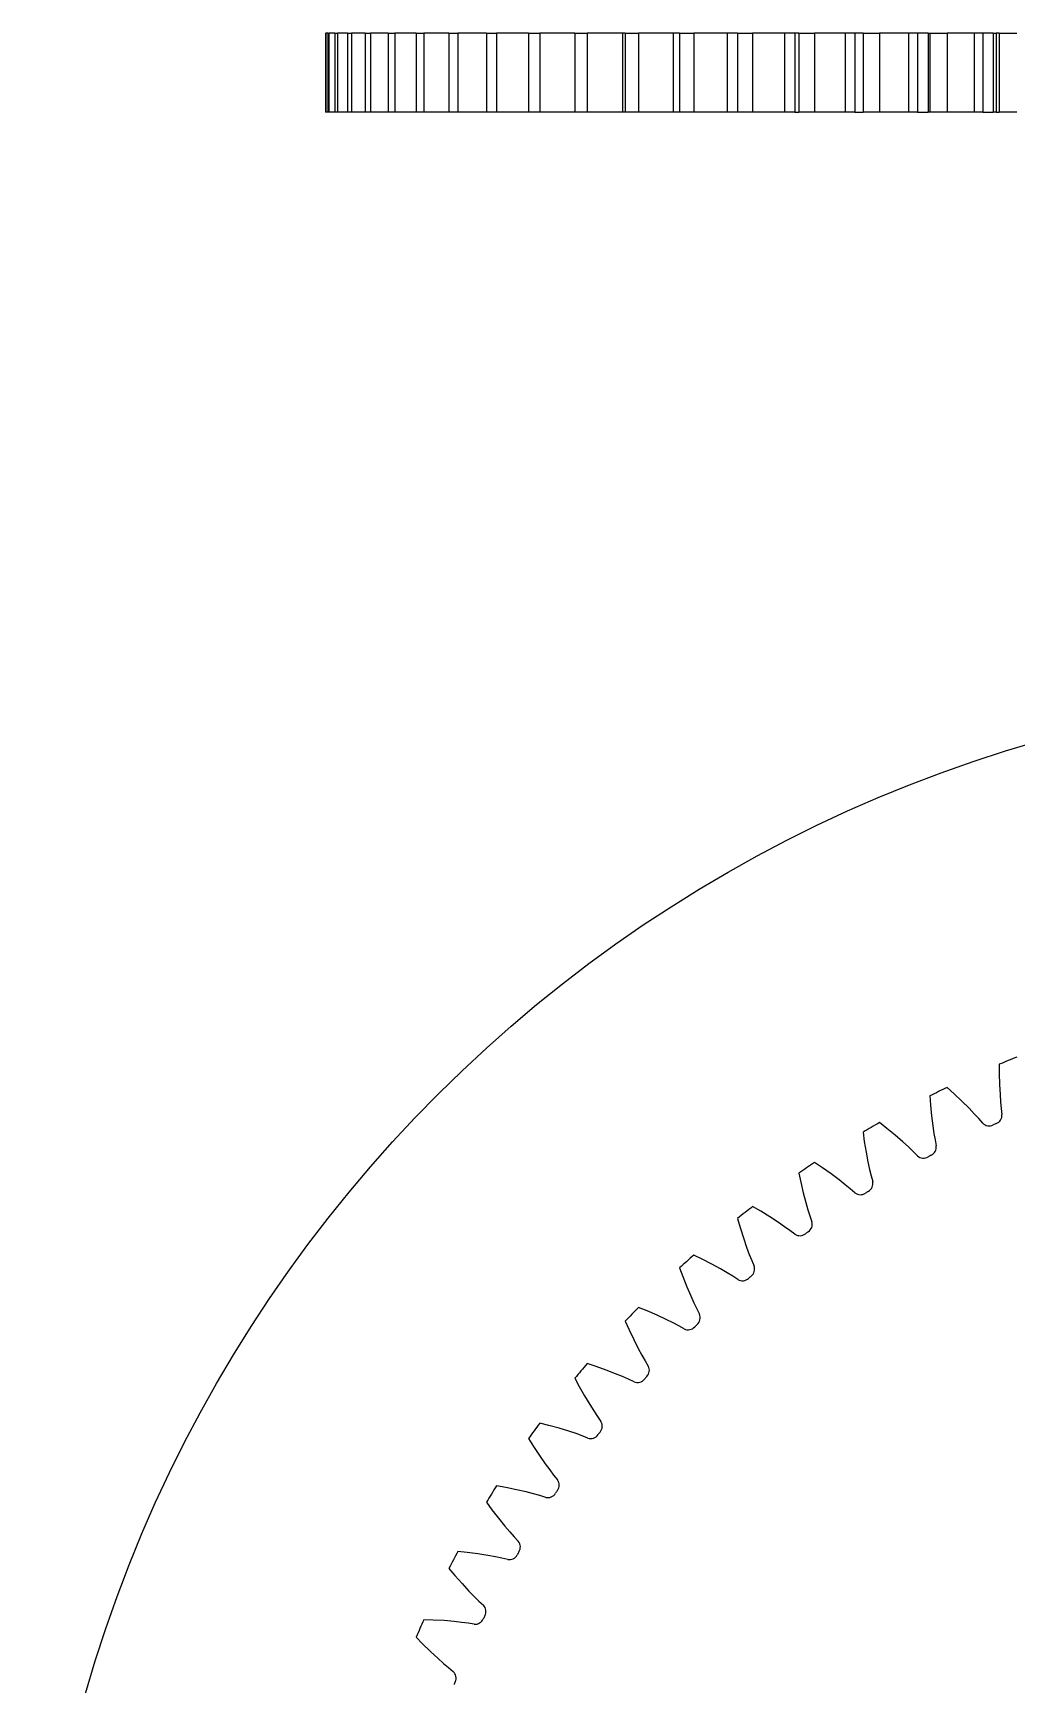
# Model space of a CAD drawing. Extents: x -49 to 4846, y -968 to 1090.
# Drawn here: x -49 to 75.4, y 90.1 to 299 of the extents above; entities that cross this region are included whole.
import ezdxf

# ---------------------------------------------------------------- set-up
doc = ezdxf.new("R2010")
doc.units = 0
doc.layers.get('0').update_dxf_attribs({"linetype": 'CONTINUOUS'})
doc.layers.add('OUTLINE', color=7, linetype='CONTINUOUS')

msp = doc.modelspace()

# ---------------------------------------------------------------- linework, layer by layer
at = {"color": 1}
for p, q in [((-12.009238, 299.049135), (-12.009238, 289.049135)), ((-12.009238, 299.049135), (-12.003976, 299.049135)), ((-11.751894, 299.049135), (-12.003976, 299.049135)), ((-12.003976, 299.049135), (-12.003976, 289.049135)), ((-11.751894, 299.049135), (-11.583759, 299.049135)), ((-11.751894, 299.049135), (-11.751894, 289.049135)), ((-10.828744, 299.049135), (-11.583759, 299.049135)), ((-11.583759, 299.049135), (-11.583759, 289.049135)), ((-10.828744, 299.049135), (-10.493293, 299.049135)), ((-10.828744, 299.049135), (-10.828744, 289.049135)), ((-9.239022, 299.049135), (-10.493293, 299.049135)), ((-10.493293, 299.049135), (-10.493293, 289.049135)), ((-9.239022, 299.049135), (-8.737889, 299.049135)), ((-9.239022, 299.049135), (-9.239022, 289.049135)), ((-6.990473, 299.049135), (-8.737889, 299.049135)), ((-8.737889, 299.049135), (-8.737889, 289.049135)), ((-6.990473, 299.049135), (-6.3261, 299.049135)), ((-6.990473, 299.049135), (-6.990473, 289.049135)), ((-4.094052, 299.049135), (-6.3261, 299.049135)), ((-6.3261, 299.049135), (-6.3261, 289.049135)), ((-4.094052, 299.049135), (-3.269675, 299.049135)), ((-4.094052, 299.049135), (-4.094052, 289.049135)), ((-0.56387, 299.049135), (-3.269675, 299.049135)), ((-3.269675, 299.049135), (-3.269675, 289.049135)), ((-0.56387, 299.049135), (0.416494, 299.049135)), ((-0.56387, 299.049135), (-0.56387, 289.049135)), ((3.582874, 299.049135), (0.416494, 299.049135)), ((0.416494, 299.049135), (0.416494, 289.049135)), ((3.582874, 299.049135), (4.714449, 299.049135)), ((3.582874, 299.049135), (3.582874, 289.049135)), ((8.325978, 299.049135), (4.714449, 299.049135)), ((4.714449, 299.049135), (4.714449, 289.049135)), ((8.325978, 299.049135), (9.603251, 299.049135)), ((8.325978, 299.049135), (8.325978, 289.049135)), ((13.642334, 299.049135), (9.603251, 299.049135)), ((9.603251, 299.049135), (9.603251, 289.049135)), ((13.642334, 299.049135), (15.059083, 299.049135)), ((13.642334, 299.049135), (13.642334, 289.049135)), ((19.506042, 299.049135), (15.059083, 299.049135)), ((15.059083, 299.049135), (15.059083, 289.049135)), ((19.506042, 299.049135), (21.055363, 299.049135)), ((19.506042, 299.049135), (19.506042, 289.049135)), ((25.552203, 299.049135), (21.055363, 299.049135)), ((21.055363, 299.049135), (21.055363, 289.049135)), ((25.888532, 299.049135), (25.552203, 299.049135)), ((25.552203, 299.049135), (25.552203, 289.049135)), ((25.888532, 299.049135), (27.562879, 299.049135)), ((25.888532, 299.049135), (25.888532, 289.049135)), ((31.934272, 299.049135), (27.562879, 299.049135)), ((27.562879, 299.049135), (27.562879, 289.049135)), ((32.758712, 299.049135), (31.934272, 299.049135)), ((31.934272, 299.049135), (31.934272, 289.049135)), ((32.758712, 299.049135), (34.549926, 299.049135)), ((32.758712, 299.049135), (32.758712, 289.049135)), ((38.774575, 299.049135), (34.549926, 299.049135)), ((34.549926, 299.049135), (34.549926, 289.049135)), ((40.08311, 299.049135), (38.774575, 299.049135)), ((38.774575, 299.049135), (38.774575, 289.049135)), ((40.08311, 299.049135), (41.982465, 299.049135)), ((40.08311, 299.049135), (40.08311, 289.049135)), ((46.039788, 299.049135), (41.982465, 299.049135)), ((41.982465, 299.049135), (41.982465, 289.049135)), ((46.039787, 299.049135), (46.039787, 289.049135)), ((47.328144, 299.049135), (46.039788, 299.049135)), ((47.826042, 299.049135), (47.328144, 299.049135)), ((47.328144, 299.049135), (47.328144, 289.049135)), ((47.826042, 299.049135), (49.824285, 299.049135)), ((47.826042, 299.049135), (47.826042, 289.049135)), ((53.694514, 299.049135), (49.824285, 299.049135)), ((49.824285, 299.049135), (49.824285, 289.049135)), ((54.914003, 299.049135), (53.694514, 299.049135)), ((53.694514, 299.049135), (53.694514, 289.049135)), ((55.949786, 299.049135), (54.914003, 299.049135)), ((54.914003, 299.049135), (54.914003, 289.049135)), ((55.949786, 299.049135), (58.037181, 299.049135)), ((55.949786, 299.049135), (55.949786, 289.049135)), ((61.701461, 299.049135), (58.037181, 299.049135)), ((58.037181, 299.049135), (58.037181, 289.049135)), ((62.846142, 299.049135), (61.701461, 299.049135)), ((61.701461, 299.049135), (61.701461, 289.049135)), ((64.186683, 299.049135), (62.846142, 299.049135)), ((62.846142, 299.049135), (62.846142, 289.049135)), ((64.186683, 299.049135), (64.414763, 299.049135)), ((64.186683, 299.049135), (64.186683, 289.049135)), ((64.414763, 299.049135), (66.581141, 299.049135)), ((64.414763, 299.049135), (64.414763, 289.049135)), ((66.58114, 299.049135), (66.58114, 289.049135)), ((70.021621, 299.049135), (66.581141, 299.049135)), ((71.085915, 299.049135), (70.021621, 299.049135)), ((70.021621, 299.049135), (70.021621, 289.049135)), ((72.414178, 299.049135), (71.085915, 299.049135)), ((71.085915, 299.049135), (71.085915, 289.049135)), ((72.414178, 299.049135), (72.799474, 299.049135)), ((72.414178, 299.049135), (72.414178, 289.049135)), ((73.179733, 299.049135), (72.799474, 299.049135)), ((72.799474, 299.049135), (72.799474, 289.049135)), ((73.179733, 299.049135), (75.414539, 299.049135)), ((73.179733, 299.049135), (73.179733, 289.049135)), ((-12.003976, 289.049135), (-12.009238, 289.049135)), ((-11.751894, 289.049135), (-12.003976, 289.049135)), ((-11.583759, 289.049135), (-11.751894, 289.049135)), ((-10.828744, 289.049135), (-11.583759, 289.049135)), ((-10.493293, 289.049135), (-10.828744, 289.049135)), ((-9.239022, 289.049135), (-10.493293, 289.049135)), ((-8.737889, 289.049135), (-9.239022, 289.049135)), ((-6.990473, 289.049135), (-8.737889, 289.049135)), ((-6.3261, 289.049135), (-6.990473, 289.049135)), ((-4.094052, 289.049135), (-6.3261, 289.049135)), ((-3.269675, 289.049135), (-4.094052, 289.049135)), ((-0.56387, 289.049135), (-3.269675, 289.049135)), ((0.416494, 289.049135), (-0.56387, 289.049135)), ((3.582874, 289.049135), (0.416494, 289.049135)), ((4.714449, 289.049135), (3.582874, 289.049135)), ((8.325978, 289.049135), (4.714449, 289.049135)), ((9.603251, 289.049135), (8.325978, 289.049135)), ((13.642334, 289.049135), (9.603251, 289.049135)), ((15.059083, 289.049135), (13.642334, 289.049135)), ((19.506042, 289.049135), (15.059083, 289.049135)), ((21.055363, 289.049135), (19.506042, 289.049135)), ((25.552203, 289.049135), (21.055363, 289.049135)), ((25.888532, 289.049135), (25.552203, 289.049135)), ((27.562879, 289.049135), (25.888532, 289.049135)), ((31.934272, 289.049135), (27.562879, 289.049135)), ((32.758712, 289.049135), (31.934272, 289.049135)), ((34.549926, 289.049135), (32.758712, 289.049135)), ((38.774575, 289.049135), (34.549926, 289.049135)), ((40.08311, 289.049135), (38.774575, 289.049135)), ((41.982465, 289.049135), (40.08311, 289.049135)), ((46.039788, 289.049135), (41.982465, 289.049135)), ((47.328144, 289.049135), (46.039787, 289.049135)), ((47.328144, 289.049135), (47.826042, 289.049135)), ((49.824285, 289.049135), (47.826042, 289.049135)), ((53.694514, 289.049135), (49.824285, 289.049135)), ((54.914003, 289.049135), (53.694514, 289.049135)), ((54.914003, 289.049135), (55.949786, 289.049135)), ((58.037181, 289.049135), (55.949786, 289.049135)), ((61.701462, 289.049135), (58.037181, 289.049135)), ((62.846142, 289.049135), (61.701461, 289.049135)), ((62.846142, 289.049135), (64.186683, 289.049135)), ((64.414763, 289.049135), (64.186683, 289.049135)), ((66.581141, 289.049135), (64.414763, 289.049135)), ((70.021621, 289.049135), (66.58114, 289.049135)), ((71.085915, 289.049135), (70.021621, 289.049135)), ((71.085915, 289.049135), (72.414178, 289.049135)), ((72.799474, 289.049135), (72.414178, 289.049135)), ((72.799474, 289.049135), (73.179733, 289.049135)), ((75.414539, 289.049135), (73.179733, 289.049135)), ((73.179733, 168.59142), (73.17882, 167.403493)), ((73.17882, 167.403493), (73.211746, 166.039326)), ((67.464553, 164.859338), (66.58114, 165.653537)), ((73.211746, 166.039326), (73.277151, 164.772041)), ((64.414763, 164.596924), (64.496717, 163.411827)), ((64.496717, 163.411827), (64.624723, 162.05328)), ((68.456318, 163.92204), (67.464553, 164.859338)), ((69.354303, 163.025481), (68.456318, 163.92204)), ((70.021621, 162.32508), (69.354303, 163.025481)), ((73.277151, 164.772041), (73.351128, 163.807472)), ((73.351128, 163.807472), (73.431809, 162.986848)), ((58.973842, 160.475263), (58.037181, 161.205904)), ((64.624723, 162.05328), (64.77837, 160.793645)), ((70.577478, 161.716017), (70.021621, 162.32508)), ((71.085915, 161.135539), (70.577478, 161.716017)), ((73.431809, 162.986848), (73.522977, 162.220595)), ((55.949786, 160.000746), (56.114209, 158.824253)), ((60.028573, 159.60943), (58.973842, 160.475263)), ((60.986912, 158.777695), (60.028573, 159.60943)), ((64.77837, 160.793645), (64.919451, 159.836586)), ((64.919451, 159.836586), (65.05718, 159.023588)), ((65.05718, 159.023588), (65.201577, 158.265561)), ((56.114209, 158.824253), (56.336671, 157.477944)), ((56.336671, 157.477944), (56.577811, 156.232095)), ((61.701462, 158.125551), (60.986912, 158.777695)), ((62.298451, 157.556746), (61.701461, 158.125551)), ((62.846142, 157.013149), (62.298451, 157.556746)), ((47.826042, 154.825276), (48.072133, 153.663118)), ((50.809631, 155.509585), (49.824285, 156.173108)), ((51.92219, 154.719435), (50.809631, 155.509585)), ((52.936214, 153.956577), (51.92219, 154.719435)), ((56.577811, 156.232095), (56.785309, 155.287209)), ((56.785309, 155.287209), (56.979414, 154.485799)), ((48.072133, 153.663118), (48.387966, 152.335608)), ((53.694514, 153.355866), (52.936214, 153.956577)), ((54.329727, 152.83009), (53.694514, 153.355866)), ((54.914003, 152.326022), (54.329727, 152.83009)), ((56.979414, 154.485799), (57.176336, 153.739691)), ((43.011696, 149.986496), (41.982465, 150.579669)), ((48.387966, 152.335608), (48.715425, 151.109615)), ((48.715425, 151.109615), (48.98833, 150.181504)), ((40.08311, 149.09573), (40.409669, 147.95357)), ((44.176663, 149.27588), (43.011696, 149.986496)), ((45.241431, 148.585615), (44.176663, 149.27588)), ((46.039788, 148.039263), (45.241431, 148.585615)), ((48.98833, 150.181504), (49.237865, 149.395587)), ((49.237865, 149.395587), (49.486354, 148.665033)), ((40.409669, 147.95357), (40.817336, 146.651324)), ((40.817336, 146.651324), (41.229518, 145.45116)), ((46.71013, 147.559078), (46.039787, 148.039263)), ((47.328144, 147.096995), (46.71013, 147.559078)), ((35.618028, 143.932905), (34.549926, 144.452838)), ((41.229518, 145.45116), (41.5665, 144.544347)), ((41.5665, 144.544347), (41.87025, 143.777751)), ((32.758712, 142.840021), (33.164149, 141.723423)), ((36.829727, 143.305284), (35.618028, 143.932905)), ((37.940052, 142.690975), (36.829727, 143.305284)), ((38.774575, 142.201644), (37.940052, 142.690975)), ((39.47678, 141.76939), (38.774575, 142.201644)), ((41.87025, 143.777751), (42.169094, 143.066311)), ((33.164149, 141.723423), (33.661663, 140.452787)), ((33.661663, 140.452787), (34.15656, 139.284299)), ((40.125523, 141.351544), (39.47678, 141.76939)), ((34.15656, 139.284299), (34.555977, 138.403201)), ((34.555977, 138.403202), (34.912462, 137.659661)), ((25.888532, 136.088627), (26.370871, 135.00303)), ((28.664647, 137.378305), (27.562879, 137.822463)), ((29.917176, 136.836736), (28.664647, 137.378305)), ((31.067647, 136.301376), (29.917176, 136.836736)), ((31.934272, 135.87145), (31.067647, 136.301376)), ((32.664919, 135.489233), (31.934272, 135.87145)), ((34.912462, 137.659661), (35.260206, 136.9708)), ((26.370871, 135.00303), (26.955808, 133.770194)), ((26.955808, 133.770194), (27.53101, 132.639075)), ((33.341229, 135.117658), (32.664919, 135.489233)), ((27.53101, 132.639075), (27.990916, 131.787986)), ((27.990916, 131.787986), (28.3984, 131.071124)), ((22.185431, 130.354627), (21.055363, 130.720848)), ((23.472686, 129.90175), (22.185431, 130.354627)), ((24.6577, 129.447946), (23.472686, 129.90175)), ((28.3984, 131.071124), (28.793349, 130.408198)), ((19.506041, 128.874439), (20.062933, 127.825133)), ((20.062933, 127.825133), (20.732443, 126.636104)), ((25.552203, 129.079521), (24.6577, 129.447946)), ((26.307733, 128.749202), (25.552203, 129.079521)), ((27.008315, 128.425709), (26.307733, 128.749202)), ((20.732443, 126.636104), (21.385147, 125.547863)), ((21.385147, 125.547863), (21.903302, 124.730929)), ((21.903301, 124.730929), (22.359798, 124.044238)), ((22.359798, 124.044238), (22.800029, 123.410477)), ((13.642334, 121.232605), (14.271065, 120.224702)), ((16.211944, 122.896092), (15.059083, 123.182591)), ((17.527655, 122.534112), (16.211944, 122.896092)), ((18.741438, 122.164076), (17.527655, 122.534112)), ((19.659462, 121.858946), (18.741438, 122.164076)), ((20.436193, 121.582134), (19.659462, 121.858946)), ((21.157634, 121.3083), (20.436193, 121.582134)), ((14.271065, 120.224702), (15.021887, 119.085271)), ((15.021887, 119.085271), (15.748912, 118.045212)), ((15.748912, 118.045212), (16.322791, 117.266412)), ((16.322791, 117.266412), (16.826078, 116.613238)), ((10.773289, 115.039036), (9.603251, 115.244418)), ((12.111045, 114.769717), (10.773289, 115.039036)), ((16.826078, 116.613238), (17.309445, 116.01173)), ((8.325978, 113.200354), (9.023485, 112.238764)), ((13.347684, 114.485252), (12.111045, 114.769717)), ((14.284757, 114.244903), (13.347684, 114.485252)), ((15.078906, 114.022948), (14.284757, 114.244903)), ((15.817691, 113.800105), (15.078906, 114.022948)), ((9.023485, 112.238764), (9.851961, 111.154484)), ((9.851961, 111.154484), (10.649766, 110.167673)), ((10.649766, 110.167673), (11.276574, 109.430802)), ((11.276573, 109.430802), (11.824197, 108.814326)), ((11.824197, 108.814326), (12.348346, 108.248001)), ((5.895964, 106.821738), (4.714449, 106.945001)), ((7.249248, 106.646392), (5.895964, 106.821738)), ((8.502718, 106.448883), (7.249248, 106.646392)), ((3.582874, 104.816819), (4.345759, 103.906227)), ((9.454274, 106.274487), (8.502718, 106.448883)), ((10.261971, 106.108469), (9.454274, 106.274487)), ((11.014501, 105.937705), (10.261971, 106.108469)), ((4.345759, 103.906227), (5.247852, 102.882379)), ((5.247852, 102.882379), (6.11255, 101.953624)), ((6.11255, 101.953624), (6.789233, 101.262273)), ((6.789232, 101.262273), (7.378525, 100.685498)), ((7.378525, 100.685498), (7.940902, 100.157116)), ((1.603729, 98.284231), (0.416494, 98.324777)), ((2.965948, 98.203713), (1.603729, 98.284231)), ((4.230142, 98.094123), (2.965948, 98.203713)), ((5.191545, 97.986529), (4.230142, 98.094123)), ((6.008855, 97.877258), (5.191545, 97.986529)), ((6.771465, 97.759403), (6.008855, 97.877258)), ((-0.56387, 96.122843), (0.260676, 95.267686)), ((0.260676, 95.267686), (1.231992, 94.309259)), ((1.231992, 94.309259), (2.15937, 93.443085)), ((2.15937, 93.443085), (2.88263, 92.80062)), ((2.88263, 92.80062), (3.510721, 92.266358)), ((3.510721, 92.266358), (4.108586, 91.778492))]:
    msp.add_line(p, q, dxfattribs=at)
for centre, radius, start, end in [((125.990874, 41.096387), 138, 111.499628, 112.500372), ((125.990863, 41.096382), 138, 115.499628, 116.500372), ((125.990852, 41.096376), 138, 119.499628, 120.500372), ((71.898875, 161.913178), 1.125, 223.727913, 297.2612), ((125.990942, 41.096221), 131.25, 113.907943, 114.092057), ((72.401103, 162.136785), 1.125, 290.738787, 4.272366), ((63.602875, 157.845602), 1.125, 227.727913, 301.2612), ((125.990942, 41.096221), 131.25, 117.907943, 118.092057), ((64.088282, 158.103698), 1.125, 294.738787, 8.272366), ((125.990841, 41.09637), 138, 123.499628, 124.500372), ((56.077045, 153.500562), 1.125, 298.738787, 12.272366), ((125.990831, 41.096362), 138, 127.499628, 128.500372), ((55.610824, 153.209235), 1.125, 231.727913, 305.2612), ((125.990942, 41.096221), 131.25, 121.907943, 122.092057), ((48.406421, 148.349804), 1.125, 302.738787, 16.272366), ((47.961658, 148.026665), 1.125, 235.727913, 309.2612), ((125.990942, 41.096221), 131.25, 125.907943, 126.092057), ((125.990822, 41.096354), 138, 131.499628, 132.500372), ((41.113781, 142.676517), 1.125, 306.738787, 20.272366), ((40.692643, 142.32314), 1.125, 239.727913, 313.2612), ((125.990942, 41.096221), 131.25, 129.907943, 130.092057), ((125.990812, 41.096345), 138, 135.499628, 136.500372), ((34.234654, 136.508341), 1.125, 310.738787, 24.272366), ((33.839192, 136.126448), 1.125, 243.727913, 317.2612), ((125.990942, 41.096221), 131.25, 133.907943, 134.092057), ((125.990804, 41.096336), 138, 139.499628, 140.500372), ((27.802555, 129.875327), 1.125, 314.738787, 28.272366), ((27.434696, 129.466778), 1.125, 247.727913, 321.2612), ((125.990942, 41.096221), 131.25, 137.907943, 138.092057), ((21.84882, 122.80979), 1.125, 318.738787, 32.272366), ((125.990796, 41.096326), 138, 143.499628, 144.500372), ((21.510355, 122.376575), 1.125, 251.727913, 325.2612), ((125.990942, 41.096221), 131.25, 141.907943, 142.092057), ((125.990789, 41.096316), 138, 147.499628, 148.500372), ((16.402454, 115.346152), 1.125, 322.738787, 36.272366), ((16.095034, 114.890383), 1.125, 255.727913, 329.2612), ((125.990942, 41.096221), 131.25, 145.907943, 146.092057), ((125.990783, 41.096305), 138, 151.499628, 152.500372), ((125.990942, 41.096221), 131.25, 149.907943, 150.092057), ((11.489993, 107.520777), 1.125, 326.738787, 40.272366), ((11.215114, 107.044673), 1.125, 259.727913, 333.2612), ((125.990778, 41.096294), 138, 155.499628, 156.500372), ((6.894371, 98.877669), 1.125, 263.727913, 337.2612), ((125.990942, 41.096221), 131.25, 153.907943, 154.092057), ((7.135369, 99.371787), 1.125, 330.738787, 44.272366), ((3.359797, 90.938885), 1.125, 334.738787, 48.272366), ((125.990942, 41.096221), 131.25, 157.907943, 158.092057)]:
    msp.add_arc(centre, radius, start, end, dxfattribs=at)
at = {"layer": 'OUTLINE'}
msp.add_circle((125.990942, 41.096221), 175, dxfattribs=at)

doc.saveas('drawing.dxf')
